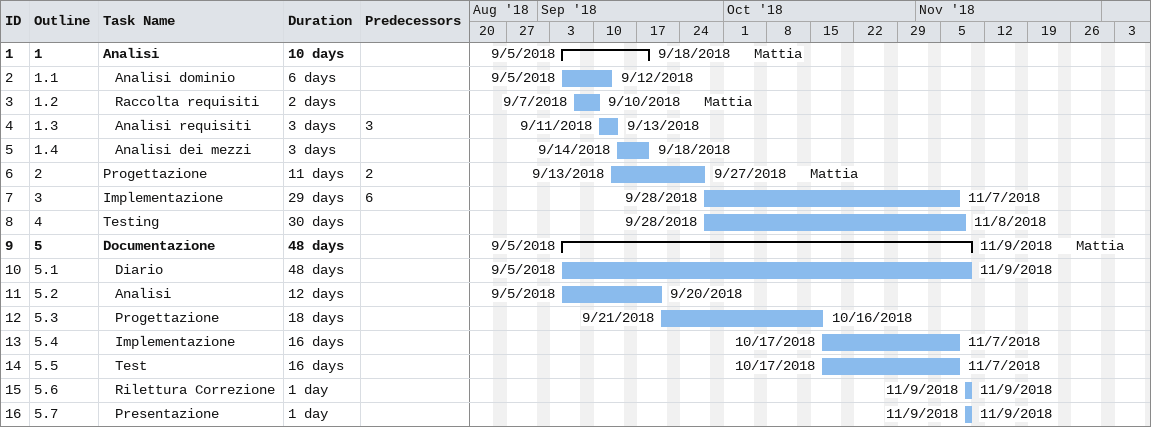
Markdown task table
| ID | WBS | Task | Duration | Start | Finish | Predecessors | Resources |
|---|---|---|---|---|---|---|---|
| 1 | 1 | **Analisi** | 10d | 2018-09-05 | 2018-09-18 |  | Mattia |
| 2 | 1.1 | Analisi dominio | 6d | 2018-09-05 | 2018-09-12 |  |  |
| 3 | 1.2 | Raccolta requisiti | 2d | 2018-09-07 | 2018-09-10 |  | Mattia |
| 4 | 1.3 | Analisi requisiti | 3d | 2018-09-11 | 2018-09-13 | 3 |  |
| 5 | 1.4 | Analisi dei mezzi | 3d | 2018-09-14 | 2018-09-18 |  |  |
| 6 | 2 | Progettazione | 11d | 2018-09-13 | 2018-09-27 | 2 | Mattia |
| 7 | 3 | Implementazione | 29d | 2018-09-28 | 2018-11-07 | 6 |  |
| 8 | 4 | Testing | 30d | 2018-09-28 | 2018-11-08 |  |  |
| 9 | 5 | **Documentazione** | 48d | 2018-09-05 | 2018-11-09 |  | Mattia |
| 10 | 5.1 | Diario | 48d | 2018-09-05 | 2018-11-09 |  |  |
| 11 | 5.2 | Analisi | 12d | 2018-09-05 | 2018-09-20 |  |  |
| 12 | 5.3 | Progettazione | 18d | 2018-09-21 | 2018-10-16 |  |  |
| 13 | 5.4 | Implementazione | 16d | 2018-10-17 | 2018-11-07 |  |  |
| 14 | 5.5 | Test | 16d | 2018-10-17 | 2018-11-07 |  |  |
| 15 | 5.6 | Rilettura Correzione | 1d | 2018-11-09 | 2018-11-09 |  |  |
| 16 | 5.7 | Presentazione | 1d | 2018-11-09 | 2018-11-09 |  |  |
